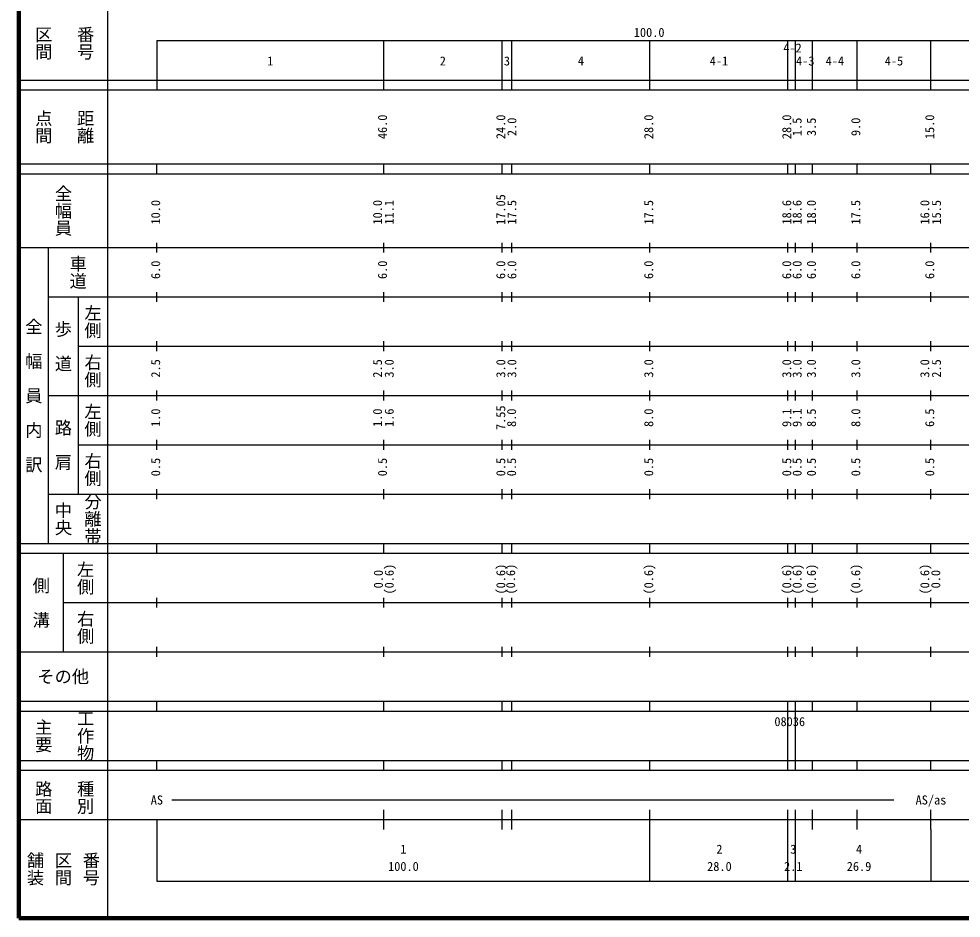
# Model space of a CAD drawing. Units: millimetres on the paper, enlarged 1000 times. Extents: x 40000 to 680000, y 20000 to 380000.
# Drawn here: x 40000 to 231124, y 20000 to 202409 of the extents above; entities that cross this region are included whole.
import ezdxf
from ezdxf.enums import TextEntityAlignment as Align

# ---------------------------------------------------------------- set-up
doc = ezdxf.new("R2010")
doc.units = ezdxf.units.MM
doc.header["$LTSCALE"] = 1000
doc.layers.add('M-TTL', color=2, linetype='Continuous', lineweight=140)
doc.layers.add('M-TTL-BAND', color=7, linetype='Continuous', lineweight=25)
doc.styles.add('@ＭＳ ゴシック', font='')
doc.styles.add('ＭＳ ゴシック', font='')
doc.styles.get('@ＭＳ ゴシック').set_extended_font_data('@MS Gothic')
doc.styles.get('ＭＳ ゴシック').set_extended_font_data('MS Gothic')

msp = doc.modelspace()

# ---------------------------------------------------------------- linework, layer by layer
at = {"layer": 'M-TTL'}
for p, q in [((40000, 380000), (40000, 20000)), ((40000, 20000), (680000, 20000))]:
    msp.add_line(p, q, dxfattribs=at)
at = {"layer": 'M-TTL-BAND'}
for p, q in [((58000, 370000), (58000, 20000)), ((68000, 198000), (579000, 198000)), ((68000, 198000), (68000, 188000)), ((114000, 188000), (114000, 198000)), ((138000, 188000), (138000, 198000)), ((140000, 188000), (140000, 198000)), ((168000, 188000), (168000, 198000)), ((196000, 188000), (196000, 198000)), ((197500, 188000), (197500, 198000)), ((201000, 188000), (201000, 198000)), ((210000, 188000), (210000, 198000)), ((225000, 188000), (225000, 198000)), ((40000, 190000), (579000, 190000)), ((40000, 188000), (579000, 188000)), ((40000, 173000), (579000, 173000)), ((68000, 171000), (68000, 173000)), ((114000, 171000), (114000, 173000)), ((138000, 171000), (138000, 173000)), ((140000, 171000), (140000, 173000)), ((168000, 171000), (168000, 173000)), ((196000, 171000), (196000, 173000)), ((197500, 171000), (197500, 173000)), ((201000, 171000), (201000, 173000)), ((210000, 171000), (210000, 173000)), ((225000, 171000), (225000, 173000)), ((40000, 171000), (579000, 171000)), ((68000, 155000), (68000, 157000)), ((114000, 155000), (114000, 157000)), ((138000, 155000), (138000, 157000)), ((140000, 155000), (140000, 157000)), ((168000, 155000), (168000, 157000)), ((196000, 155000), (196000, 157000)), ((197500, 155000), (197500, 157000)), ((201000, 155000), (201000, 157000)), ((210000, 155000), (210000, 157000)), ((225000, 155000), (225000, 157000)), ((40000, 156000), (579000, 156000)), ((46000, 96000), (46000, 156000)), ((46000, 146000), (579000, 146000)), ((52000, 146000), (52000, 106000)), ((68000, 145000), (68000, 147000)), ((114000, 145000), (114000, 147000)), ((138000, 145000), (138000, 147000)), ((140000, 145000), (140000, 147000)), ((168000, 145000), (168000, 147000)), ((196000, 145000), (196000, 147000)), ((197500, 145000), (197500, 147000)), ((201000, 145000), (201000, 147000)), ((210000, 145000), (210000, 147000)), ((225000, 145000), (225000, 147000)), ((52000, 136000), (579000, 136000)), ((68000, 135000), (68000, 137000)), ((114000, 135000), (114000, 137000)), ((138000, 135000), (138000, 137000)), ((140000, 135000), (140000, 137000)), ((168000, 135000), (168000, 137000)), ((196000, 135000), (196000, 137000)), ((197500, 135000), (197500, 137000)), ((201000, 135000), (201000, 137000)), ((210000, 135000), (210000, 137000)), ((225000, 135000), (225000, 137000)), ((68000, 125000), (68000, 127000)), ((114000, 125000), (114000, 127000)), ((138000, 125000), (138000, 127000)), ((140000, 125000), (140000, 127000)), ((168000, 125000), (168000, 127000)), ((196000, 125000), (196000, 127000)), ((197500, 125000), (197500, 127000)), ((201000, 125000), (201000, 127000)), ((210000, 125000), (210000, 127000)), ((225000, 125000), (225000, 127000)), ((46000, 126000), (579000, 126000)), ((68000, 115000), (68000, 117000)), ((114000, 115000), (114000, 117000)), ((138000, 115000), (138000, 117000)), ((140000, 115000), (140000, 117000)), ((168000, 115000), (168000, 117000)), ((196000, 115000), (196000, 117000)), ((197500, 115000), (197500, 117000)), ((201000, 115000), (201000, 117000)), ((210000, 115000), (210000, 117000)), ((225000, 115000), (225000, 117000)), ((52000, 116000), (579000, 116000)), ((46000, 106000), (579000, 106000)), ((68000, 105000), (68000, 107000)), ((114000, 105000), (114000, 107000)), ((138000, 105000), (138000, 107000)), ((140000, 105000), (140000, 107000)), ((168000, 105000), (168000, 107000)), ((196000, 105000), (196000, 107000)), ((197500, 105000), (197500, 107000)), ((201000, 105000), (201000, 107000)), ((210000, 105000), (210000, 107000)), ((225000, 105000), (225000, 107000)), ((40000, 96000), (579000, 96000)), ((68000, 94000), (68000, 96000)), ((114000, 94000), (114000, 96000)), ((138000, 94000), (138000, 96000)), ((140000, 94000), (140000, 96000)), ((168000, 94000), (168000, 96000)), ((196000, 94000), (196000, 96000)), ((197500, 94000), (197500, 96000)), ((201000, 94000), (201000, 96000)), ((210000, 94000), (210000, 96000)), ((225000, 94000), (225000, 96000)), ((40000, 94000), (579000, 94000)), ((49000, 94000), (49000, 74000)), ((68000, 83000), (68000, 85000)), ((114000, 83000), (114000, 85000)), ((138000, 83000), (138000, 85000)), ((140000, 83000), (140000, 85000)), ((168000, 83000), (168000, 85000)), ((196000, 83000), (196000, 85000)), ((197500, 83000), (197500, 85000)), ((201000, 83000), (201000, 85000)), ((210000, 83000), (210000, 85000)), ((225000, 83000), (225000, 85000)), ((49000, 84000), (579000, 84000)), ((68000, 73000), (68000, 75000)), ((114000, 73000), (114000, 75000)), ((138000, 73000), (138000, 75000)), ((140000, 73000), (140000, 75000)), ((168000, 73000), (168000, 75000)), ((196000, 73000), (196000, 75000)), ((197500, 73000), (197500, 75000)), ((201000, 73000), (201000, 75000)), ((210000, 73000), (210000, 75000)), ((225000, 73000), (225000, 75000)), ((40000, 74000), (579000, 74000)), ((40000, 64000), (579000, 64000)), ((68000, 62000), (68000, 64000)), ((114000, 62000), (114000, 64000)), ((138000, 62000), (138000, 64000)), ((140000, 62000), (140000, 64000)), ((168000, 62000), (168000, 64000)), ((196000, 62000), (196000, 64000)), ((197500, 62000), (197500, 64000)), ((201000, 62000), (201000, 64000)), ((210000, 62000), (210000, 64000)), ((225000, 62000), (225000, 64000)), ((40000, 62000), (579000, 62000)), ((196000, 52000), (196000, 62000)), ((197500, 52000), (197500, 62000)), ((40000, 52000), (579000, 52000)), ((68000, 50000), (68000, 52000)), ((114000, 50000), (114000, 52000)), ((138000, 50000), (138000, 52000)), ((140000, 50000), (140000, 52000)), ((168000, 50000), (168000, 52000)), ((196000, 50000), (196000, 52000)), ((197500, 50000), (197500, 52000)), ((201000, 50000), (201000, 52000)), ((210000, 50000), (210000, 52000)), ((225000, 50000), (225000, 52000)), ((40000, 50000), (579000, 50000)), ((71000, 44000), (217500, 44000)), ((114000, 38000), (114000, 42000)), ((138000, 38000), (138000, 42000)), ((140000, 38000), (140000, 42000)), ((168000, 27500), (168000, 42000)), ((196000, 27500), (196000, 42000)), ((197500, 27500), (197500, 42000)), ((201000, 38000), (201000, 42000)), ((210000, 38000), (210000, 42000)), ((225000, 38000), (225000, 42000)), ((40000, 40000), (579000, 40000)), ((68000, 40000), (68000, 27500)), ((225000, 38000), (225000, 27500)), ((68000, 27500), (579000, 27500))]:
    msp.add_line(p, q, dxfattribs=at)

# ---------------------------------------------------------------- texts
at = {"layer": 'M-TTL-BAND', "style": '@ＭＳ ゴシック'}
for s, p in [('番号', (53500, 197500)), ('区間', (45000, 197500)), ('点間', (45000, 180500)), ('距離', (53500, 180500)), ('全幅員', (49000, 163500)), ('車道', (52000, 151000)), ('左側', (55000, 141000)), ('全\u3000幅\u3000員\u3000内\u3000訳', (43000, 126000)), ('歩\u3000道', (49000, 136000)), ('右側', (55000, 131000)), ('左側', (55000, 121000)), ('路\u3000肩', (49000, 116000)), ('右側', (55000, 111000)), ('分離帯', (55000, 101000)), ('中央', (49000, 101000)), ('左側', (53500, 89000)), ('側\u3000溝', (44500, 84000)), ('右側', (53500, 79000)), ('工作物', (53500, 57000)), ('主要', (45000, 57000)), ('路面', (45000, 44500)), ('種別', (53500, 44500)), ('舗装', (43333, 30000)), ('区間', (49000, 30000)), ('番号', (54667, 30000))]:
    msp.add_text(s, height=2566, rotation=270, dxfattribs=at).set_placement(p, align=Align.MIDDLE_CENTER)
at = {"layer": 'M-TTL-BAND', "style": 'ＭＳ ゴシック'}
for s, p in [('100.0', (167844, 198195)), ('4-2', (196913, 195034)), ('1', (91000, 192405)), ('2', (126000, 192405)), ('3', (139000, 192405)), ('4', (154000, 192405)), ('4-1', (182000, 192405)), ('4-3', (199500, 192405)), ('4-4', (205500, 192405)), ('4-5', (217500, 192405)), ('AS', (68000, 42500)), ('AS/as', (225000, 42500)), ('1', (118000, 32523)), ('2', (182093, 32523)), ('3', (197069, 32523)), ('4', (210412, 32523)), ('100.0', (118000, 29033)), ('28.0', (182093, 29033)), ('2.1', (197069, 29033)), ('26.9', (210412, 29033))]:
    msp.add_text(s, height=1833, dxfattribs=at).set_placement(p, align=Align.BOTTOM_CENTER)
for s, p in [('46.0', (115210, 180500)), ('24.0', (139210, 180500)), ('2.0', (141456, 180500)), ('28.0', (169210, 180500)), ('28.0', (197210, 180500)), ('1.5', (199310, 180500)), ('3.5', (202210, 180500)), ('9.0', (211210, 180500)), ('15.0', (226210, 180500)), ('17.05', (139210, 163723)), ('10.0', (69210, 163174)), ('10.0', (114210, 163174)), ('11.1', (116580, 163174)), ('17.5', (141456, 163174)), ('17.5', (169210, 163174)), ('18.6', (197210, 163174)), ('18.6', (199310, 163174)), ('18.0', (202210, 163174)), ('17.5', (211210, 163174)), ('16.0', (225210, 163174)), ('15.5', (227580, 163174)), ('6.0', (69210, 151500)), ('6.0', (115210, 151500)), ('6.0', (139210, 151500)), ('6.0', (141456, 151500)), ('6.0', (169210, 151500)), ('6.0', (197210, 151500)), ('6.0', (199310, 151500)), ('6.0', (202210, 151500)), ('6.0', (211210, 151500)), ('6.0', (226210, 151500)), ('2.5', (69210, 131500)), ('2.5', (114210, 131500)), ('3.0', (116580, 131500)), ('3.0', (139210, 131500)), ('3.0', (141456, 131500)), ('3.0', (169210, 131500)), ('3.0', (197210, 131500)), ('3.0', (199310, 131500)), ('3.0', (202210, 131500)), ('3.0', (211210, 131500)), ('3.0', (225210, 131500)), ('2.5', (227580, 131500)), ('1.0', (69210, 121500)), ('1.0', (114210, 121500)), ('1.6', (116580, 121500)), ('7.55', (139210, 121500)), ('8.0', (141396, 121500)), ('8.0', (169210, 121500)), ('9.1', (197210, 121500)), ('9.1', (199310, 121500)), ('8.5', (202210, 121500)), ('8.0', (211210, 121500)), ('6.5', (226210, 121500)), ('0.5', (69210, 111500)), ('0.5', (115210, 111500)), ('0.5', (139210, 111500)), ('0.5', (141396, 111500)), ('0.5', (169210, 111500)), ('0.5', (197210, 111500)), ('0.5', (199310, 111500)), ('0.5', (202210, 111500)), ('0.5', (211210, 111500)), ('0.5', (226210, 111500)), ('0.0', (114384, 88764)), ('(0.6)', (116580, 88764)), ('(0.6)', (139210, 88764)), ('(0.6)', (141210, 88764)), ('(0.6)', (169210, 88764)), ('(0.6)', (197210, 88764)), ('(0.6)', (199310, 88764)), ('(0.6)', (202210, 88764)), ('(0.6)', (211210, 88764)), ('(0.6)', (225210, 88764)), ('0.0', (227430, 88764))]:
    msp.add_text(s, height=1833, rotation=90, dxfattribs=at).set_placement(p, align=Align.BOTTOM_CENTER)
msp.add_text('その他', height=2566, dxfattribs=at).set_placement((49000, 69000), align=Align.MIDDLE_CENTER)
msp.add_text('08036', height=1833, dxfattribs=at).set_placement((193243, 58405), align=Align.BOTTOM_LEFT)

doc.saveas('drawing.dxf')
